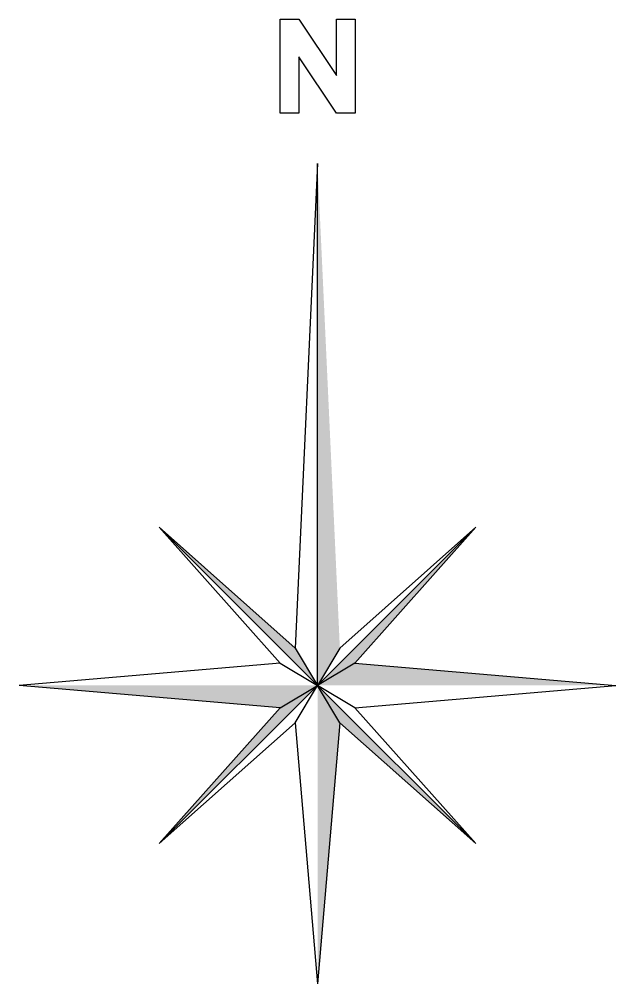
# Model space of a CAD drawing. Header units: millimetres. Extents: x -117 to 56377, y 7761 to 39996.
# Drawn here: x 20347.3 to 20394, y 22188.3 to 22263.8 of the extents above; entities that cross this region are included whole.
import ezdxf

# ---------------------------------------------------------------- set-up
doc = ezdxf.new("R2010")
doc.units = ezdxf.units.MM
doc.header["$LTSCALE"] = 0.5
doc.layers.add('A000T', color=231, linetype='Continuous', lineweight=25)

# ---------------------------------------------------------------- blocks, each defined once
blk = doc.blocks.new('Anno_North_K_Metric')
at = {"color": 0, "linetype": 'ByBlock', "lineweight": -2}
for p, q in [((-0.5, 0.833), (0, 6.667)), ((0.5, 0.833), (0, 6.667)), ((0, 0), (-3.536, 3.536)), ((-3.536, 3.536), (-0.833, 0.5)), ((0, 0), (-3.536, 3.536)), ((-3.536, 3.536), (-0.5, 0.833)), ((0, 0), (3.536, 3.536)), ((0, 0), (3.536, 3.536)), ((3.536, 3.536), (0.5, 0.833)), ((3.536, 3.536), (0.833, 0.5)), ((-0.5, 0.833), (0, 0)), ((-0.5, 0.833), (0, 0)), ((0.5, 0.833), (0, 0)), ((12.793, 0.415), (12.793, 0.835)), ((12.793, 0.835), (14.893, 0.835)), ((14.893, 0.835), (14.893, 0.415)), ((-0.833, 0.5), (-6.667, 0)), ((-0.833, 0.5), (0, 0)), ((0.833, 0.5), (0, 0)), ((0.833, 0.5), (0, 0)), ((0.833, 0.5), (0, 0)), ((11.667, 0), (0.833, 0.5)), ((14.053, 0.415), (12.793, 0.415)), ((12.793, -0.425), (14.053, 0.415)), ((14.893, 0.415), (13.633, -0.425)), ((-0.833, -0.5), (-6.667, 0)), ((0, 0), (-3.536, -3.536)), ((0, 0), (-3.536, -3.536)), ((-0.833, -0.5), (0, 0)), ((-0.833, -0.5), (0, 0)), ((-0.5, -0.833), (0, 0)), ((0, 0), (11.667, 0)), ((0, 0), (3.536, -3.536)), ((0, 0), (3.536, -3.536)), ((0, 0), (0, 0)), ((0, 0), (0, 0)), ((0, 0), (0, 0)), ((0, 0), (0, 0)), ((0, 0), (0, 0)), ((0, 0), (0, 0)), ((0, 0), (0, 0)), ((0, 0), (0, 0)), ((0.5, -0.833), (0, 0)), ((0, 0), (0, 0)), ((0, 0), (0, 0)), ((0, 0), (0, 0)), ((0, 0), (0, 0)), ((0.5, -0.833), (0, 0)), ((0, 0), (0, 0)), ((0, 0), (0, 0)), ((0, 0), (0, 0)), ((0, 0), (0, 0)), ((0.833, -0.5), (0, 0)), ((12.793, -0.845), (12.793, -0.425)), ((13.633, -0.425), (14.893, -0.425)), ((14.893, -0.425), (14.893, -0.845)), ((-3.536, -3.536), (-0.833, -0.5)), ((3.536, -3.536), (0.833, -0.5)), ((-3.536, -3.536), (-0.5, -0.833)), ((-0.5, -0.833), (0, -6.667)), ((0.5, -0.833), (0, -6.667)), ((3.536, -3.536), (0.5, -0.833)), ((14.893, -0.845), (12.793, -0.845))]:
    blk.add_line(p, q, dxfattribs=at)
for points in [[(0, 6.667), (0, 0), (-0.5, 0.833)], [(-3.536, 3.536), (0, 0), (-0.5, 0.833)], [(3.536, 3.536), (0, 0), (0.833, 0.5)], [(-6.667, 0), (0, 0), (-0.833, -0.5)], [(-3.536, -3.536), (0, 0), (-0.833, -0.5)], [(0, 0), (11.667, 0), (0.833, -0.5)], [(0, -6.667), (0, 0), (0.5, -0.833)], [(3.536, -3.536), (0, 0), (0.5, -0.833)]]:
    blk.add_solid(points, dxfattribs=at)

msp = doc.modelspace()

# ---------------------------------------------------------------- block references
at = {"layer": 'A000T', "xscale": 3.5, "yscale": 3.5, "zscale": 3.5, "rotation": 90}
msp.add_blockref('Anno_North_K_Metric', (20370.667, 22211.667), dxfattribs=at)

doc.saveas('drawing.dxf')
